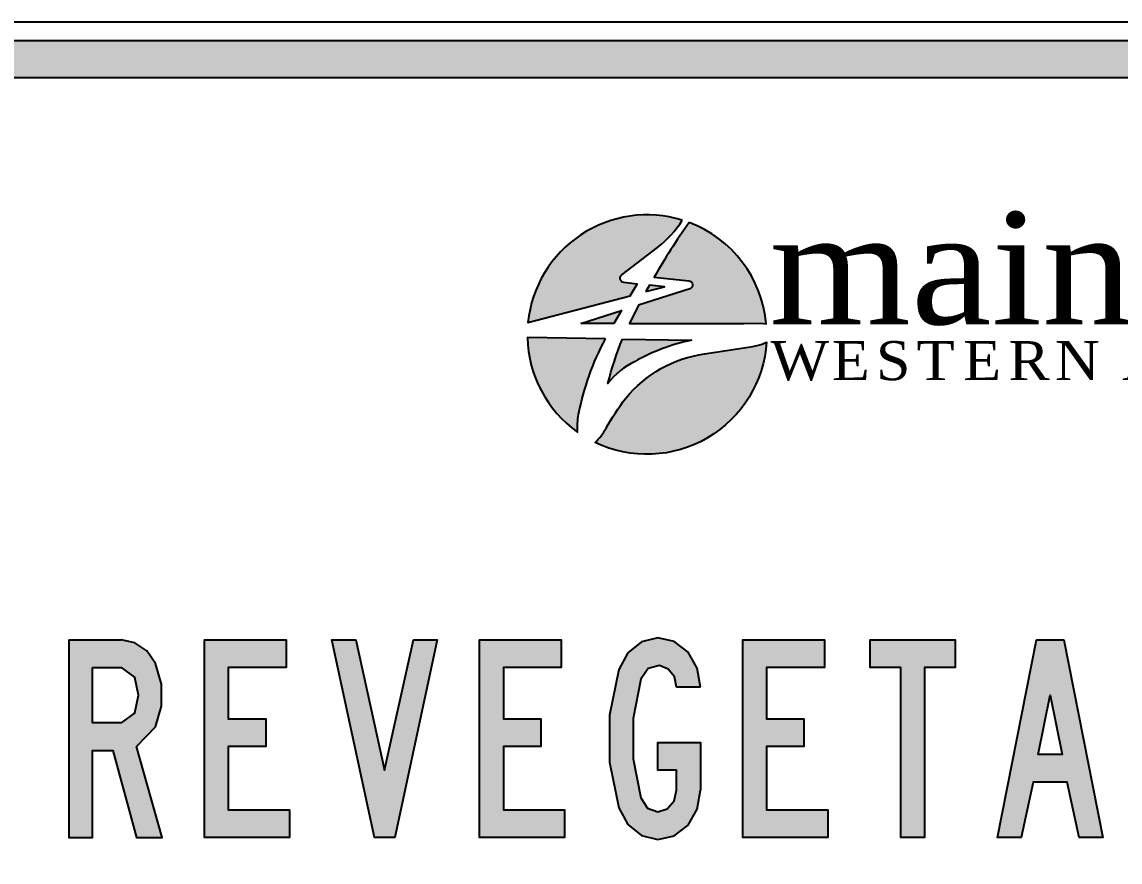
# Model space of a CAD drawing. Header units: millimetres. Extents: x 83 to 303, y 129 to 265.
# Drawn here: x 163.1 to 252, y 196.6 to 264.6 of the extents above; entities that cross this region are included whole.
import ezdxf

# ---------------------------------------------------------------- set-up
doc = ezdxf.new("R2010")
doc.units = ezdxf.units.MM
for name, color, linetype in [('L18', 4, 'Continuous'), ('L25', 1, 'Continuous'), ('L35', 3, 'Continuous'), ('TBLK18', 4, 'Continuous')]:
    doc.layers.add(name, color=color, linetype=linetype)
doc.styles.add('ROMAN', font='TIMES.TTF')

# ---------------------------------------------------------------- blocks, each defined once
blk = doc.blocks.new('LOGO')
at = {"layer": 'TBLK18'}
h = blk.add_hatch(color=256, dxfattribs=at)
edge = h.paths.add_edge_path()
edge.add_arc((4.08137244687299, 3.978485320492297), 3.319740311132585, 244.2710141162279, 356.5542821742132, ccw=False)
edge.add_arc((1.547690693568256, 2.153098669639576), 1.59730429446042, 313.1558795123246, 331.0646081357236)
edge.add_arc((9.247054810818156, -2.133320570916567), 7.214832203669095, 142.9445716302525, 150.8565616609992, ccw=False)
edge.add_arc((6.158492934069955, 0.02199633874715801), 3.454111619343131, 97.99761436772042, 140.6038713467217, ccw=False)
edge.add_line((5.677915929042911, 3.442512794067994), (7.013508972367504, 3.651926511088234))
edge.add_line((7.013508972367504, 3.651926511088234), (7.248199334223273, 3.698577606077365))
edge.add_line((7.248199334223273, 3.698577606077365), (7.373776955545793, 3.760003766362658))
edge.add_line((7.373776955545793, 3.760003766362658), (7.395111291678973, 3.77895937786181))
edge = h.paths.add_edge_path()
edge.add_line((3.398378653565487, 3.850794532614529), (5.313075864478833, 3.820254135646394))
edge.add_arc((6.395827114315409, -1.452688447275222), 5.382961429530287, 101.6038743093726, 119.4650002517167)
edge.add_arc((4.669963484219522, 1.335629116740137), 2.110431782712224, 115.9039413267376, 142.5276838666491)
edge.add_arc((12.25375316586093, 0.2680588506812285), 9.55267777744072, 157.9725717107198, 165.7494585008955, ccw=False)
h.paths.add_polyline_path([(4.04752799509879, 5.168663287121817), (4.565346591594505, 5.304686152968387), (4.146965484575446, 5.344514666257112)], flags=17)
edge = h.paths.add_edge_path()
edge.add_arc((22.03633718809652, -4.729278999589667), 20.52932186880637, 144.8616855669272, 149.8904327052451)
edge.add_line((4.277084637612404, 5.569361941873183), (5.240872040304907, 5.470953353222583))
edge.add_arc((5.229070788565252, 5.355375049350727), 0.1161792316574609, -72.43402750837708, 84.16995513600028, ccw=False)
edge.add_line((5.264134115781474, 5.244613246579902), (3.847232327237521, 4.79607151285785))
edge.add_line((3.847232327237521, 4.79607151285785), (3.599358371092023, 4.288150808522317))
edge.add_line((3.599358371092023, 4.288150808522317), (6.765395612725911, 4.288150808522303))
edge.add_line((6.765395612725911, 4.288150808522303), (7.225060902101973, 4.29164687324888))
edge.add_line((7.225060902101973, 4.29164687324888), (7.38802007820891, 4.273031030933481))
edge.add_arc((4.081372446873104, 3.978485320492666), 3.319740311132451, 5.09029186978414, 69.42248339928305)
h.paths.add_polyline_path([(2.242757870781475, 4.288150808522303), (3.373297784366287, 4.646040351030706), (3.161606835488556, 4.288150808522317)])
edge = h.paths.add_edge_path()
edge.add_line((2.926901431836484, 3.858314834744249), (0.7627372385585431, 3.892834357303826))
edge.add_arc((4.081372446872933, 3.978485320492524), 3.319740311132641, 181.4784238697927, 234.5138459358571)
edge.add_arc((4.533041101326091, 1.385665193835905), 2.381354209299404, 170.8864170595089, 182.6547323051178, ccw=False)
edge.add_arc((9.680855820934084, 0.276366495175921), 7.645014963840632, 152.0608320308438, 168.7880661711795, ccw=False)
edge = h.paths.add_edge_path()
edge.add_arc((4.081372446873047, 3.978485320492538), 3.319740311132603, 72.86062074355443, 174.2711353060112)
edge.add_line((0.7782128841535609, 4.309865218153874), (3.61526423158557, 5.055114340999381))
edge.add_line((3.61526423158557, 5.055114340999381), (3.807818950311855, 5.380651736708117))
edge.add_line((3.807818950311855, 5.380651736708117), (3.43618526129336, 5.423664311413447))
edge.add_arc((3.449542582383174, 5.539073131881452), 0.1161792316574378, 127.45537385829499, 263.39800857842727, ccw=False)
edge.add_line((3.378888958397908, 5.631299371565504), (4.373542406854256, 6.393293691010072))
edge.add_arc((2.388845904854179, 8.880541979514845), 3.182047179681858, 308.5880708552227, 327.0713233710611)
for points in [[(5.059690521881294, 7.150798274390837, 0.4738221082160481), (0.7782128841535609, 4.309865218153874), (3.61526423158557, 5.055114340999381), (3.807818950311855, 5.380651736708117), (3.43618526129336, 5.423664311413447, -0.6741443966541011), (3.378888958397908, 5.631299371565504), (4.373542406854256, 6.393293691010072, 0.08082370949450712), (5.059690521882146, 7.150798274391462, 0.08082370949450712)], [(5.248175858259174, 7.086417998742903, 0.02194557074047774), (4.277084637612404, 5.569361941873183), (5.240872040304907, 5.470953353222583, -0.8141568920974709), (5.264134115781474, 5.244613246579902), (3.847232327237521, 4.79607151285785), (3.599358371092023, 4.288150808522317), (6.765395612725911, 4.288150808522303), (7.225060902101973, 4.29164687324888), (7.38802007820891, 4.273031030933481, 0.2883146768243815), (5.248175858258833, 7.086417998743016, 0.2883146768243815)], [(2.926901431836484, 3.858314834744249), (0.7627372385585431, 3.892834357303826, 0.2356318768874746), (2.154242607544177, 1.275367432621621, -0.05139414063702304), (2.181748429020161, 1.762852997600049, -0.07311620385961971), (2.926901431836484, 3.858314834744263)], [(7.395111291678973, 3.77895937786181, -0.5332958979779331), (2.640223769664544, 0.9878723024742584, 0.0783010061314301), (2.945596839007067, 1.380286003046876, -0.034536290402125), (3.489236787731272, 2.21424602893174, -0.1880765559254618), (5.677915929042911, 3.442512794067994), (7.013508972367504, 3.651926511088234), (7.248199334223273, 3.698577606077365), (7.373776955545793, 3.760003766362658), (7.395111291678973, 3.77895937786181)], [(3.398378653565487, 3.850794532614529), (5.313075864478833, 3.820254135646394, 0.07809203019320078), (3.74799251639655, 3.23402102674541, 0.1166933903536242), (2.995024817073954, 2.619569446655277, -0.03394610012678864)]]:
    blk.add_lwpolyline(points, format="xyb", close=True, dxfattribs=at)
for points in [[(4.04752799509879, 5.168663287121817), (4.565346591594505, 5.304686152968387), (4.146965484575446, 5.344514666257112)], [(2.242757870781475, 4.288150808522303), (3.373297784366287, 4.646040351030706), (3.161606835488556, 4.288150808522317)]]:
    blk.add_lwpolyline(points, close=True, dxfattribs=at)
at = {"layer": 'TBLK18', "style": 'ROMAN'}
for s, height, width, p in [('mainroads', 3.119157371570907, 1.07, (7.479762808175792, 4.266793641769397)), ('W', 1.083298210351677, 1.05, (7.505910904859149, 2.715053977748042)), ('E', 1.083298210351677, 1.05, (9.208644172791821, 2.715053977748042)), ('S', 1.083298210351677, 1.05, (10.43156911921125, 2.715053977748042)), ('T', 1.083298210351677, 1.05, (11.56087415258941, 2.715053977748042)), ('E', 1.083298210351677, 1.05, (12.85108907304249, 2.715053977748042)), ('R', 1.083298210351677, 1.05, (14.10619666537588, 2.715053977748042)), ('N', 1.083298210351677, 1.05, (15.393486903623, 2.715053977748042)), ('A', 1.083298210351677, 1.05, (17.25731835245648, 2.715053977748042)), ('U', 1.083298210351677, 1.05, (18.53558608536815, 2.715053977748042)), ('S', 1.083298210351677, 1.05, (19.85793240016125, 2.715053977748042)), ('T', 1.083298210351677, 1.05, (20.98971199322665, 2.715053977748042)), ('R', 1.083298210351677, 1.05, (22.28806031562436, 2.715053977748042)), ('A', 1.083298210351677, 1.05, (23.46715179638551, 2.715053977748042)), ('L', 1.083298210351677, 1.05, (24.71235892163946, 2.715053977748042)), ('I', 1.083298210351677, 1.05, (26.01817660385024, 2.715053977748042)), ('A', 1.083298210351677, 1.05, (26.66282001450014, 2.715053977748042))]:
    blk.add_text(s, height=height, dxfattribs=dict(at, width=width)).set_placement(p)

msp = doc.modelspace()

# ---------------------------------------------------------------- hatches: boundary and pattern name
at = {"layer": 'L25'}
h = msp.add_hatch(color=256, dxfattribs=at)
edge = h.paths.add_edge_path(flags=16)
edge.add_line((87.54263046863777, 154.6176129990078), (87.54263046863784, 254.6176129990077))
edge.add_arc((93.04263046863785, 254.6176129990077), 5.500000000000014, 90.00000000000023, 180, ccw=False)
edge.add_line((93.04263046863784, 260.1176129990077), (293.0426304686379, 260.1176129990077))
edge.add_arc((293.0426304686378, 254.6176129990076), 5.500000000000114, 6.252776074688882e-13, 89.99999999999937, ccw=False)
edge.add_line((298.5426304686379, 254.6176129990076), (298.5426304686377, 154.6176129990077))
edge.add_arc((293.0426304686376, 154.6176129990077), 5.500000000000057, 270.0000000000006, 359.9999999999997, ccw=False)
edge.add_line((293.0426304686377, 149.1176129990077), (93.04263046863775, 149.1176129990078))
edge.add_arc((93.04263046863777, 154.6176129990078), 5.500000000000028, 180, 269.9999999999999, ccw=False)
edge = h.paths.add_edge_path()
edge.add_line((84.54263046863777, 154.6176129990078), (84.54263046863784, 254.6176129990077))
edge.add_arc((93.04263046863784, 254.6176129990077), 8.5, 90, 180, ccw=False)
edge.add_line((93.04263046863784, 263.1176129990077), (293.0426304686379, 263.1176129990077))
edge.add_arc((293.0426304686379, 254.6176129990077), 8.5, -2.2737367544323206e-13, 90, ccw=False)
edge.add_line((301.5426304686379, 254.6176129990077), (301.5426304686377, 154.6176129990077))
edge.add_arc((293.0426304686377, 154.6176129990077), 8.5, -90, 0, ccw=False)
edge.add_line((293.0426304686377, 146.1176129990077), (93.04263046863775, 146.1176129990078))
edge.add_arc((93.04263046863775, 154.6176129990077), 8.499999999999972, 179.9999999999998, 270, ccw=False)
h = msp.add_hatch(color=256, dxfattribs=at)
h.paths.add_polyline_path([(256.5062221667501, 198.6294333015835), (256.5062221667501, 212.3856355232646), (254.0360457804451, 212.3856355232646), (254.0360457804451, 214.6312504199055), (260.9032810127535, 214.6312504199055), (260.9032810127535, 212.3856355232646), (258.4331046264485, 212.3856355232646), (258.4331046264485, 198.6294333015835)])
h.paths.add_polyline_path([(247.2992010905224, 205.3517901534635), (245.3795625498454, 205.3517901534635), (246.3357598606732, 210.1472645456451)], flags=16)
h.paths.add_polyline_path([(242.0763354760768, 198.6294333015835), (245.2419280884384, 214.6312504199055), (247.4368355519294, 214.6312504199055), (250.5951842452695, 198.6294333015835), (248.6755457045926, 198.6294333015835), (247.7121044747434, 203.1061752568226), (244.9666591656243, 203.1061752568226), (244.0032179357752, 198.6294333015835)])
h.paths.add_polyline_path([(234.2456590139193, 198.6294333015835), (234.2456590139193, 212.3856355232646), (231.7754826276143, 212.3856355232646), (231.7754826276143, 214.6312504199055), (238.6427178599226, 214.6312504199055), (238.6427178599226, 212.3856355232646), (236.1725414736176, 212.3856355232646), (236.1725414736176, 198.6294333015835)])
h.paths.add_polyline_path([(221.4673858601302, 198.6294333015835), (221.4673858601302, 214.6312504199055), (228.066596088646, 214.6312504199055), (228.066596088646, 212.3856355232646), (223.3942683198286, 212.3856355232646), (223.3942683198286, 208.2276260049682), (226.4149825517617, 208.2276260049682), (226.4149825517617, 205.9892550273487), (223.3942683198286, 205.9892550273487), (223.3942683198286, 200.8678042792031), (228.3346210924387, 200.8678042792031), (228.3346210924387, 198.6294333015835)])
h.paths.add_polyline_path([(200.1702639371485, 198.6294333015835), (200.1702639371485, 214.6312504199055), (206.7622302466429, 214.6312504199055), (206.7622302466429, 212.3856355232646), (202.0899024778255, 212.3856355232646), (202.0899024778255, 208.2276260049682), (205.11786062878, 208.2276260049682), (205.11786062878, 205.9892550273487), (202.0899024778255, 205.9892550273487), (202.0899024778255, 200.8678042792031), (207.0374991694569, 200.8678042792031), (207.0374991694569, 198.6294333015835)])
h.paths.add_polyline_path([(191.6514151679559, 198.6294333015835), (188.2105536327802, 214.6312504199055), (190.1374360924786, 214.6312504199055), (192.477221936398, 204.0696164866717), (194.809763861296, 214.6312504199055), (196.7366463209944, 214.6312504199055), (193.2957847858187, 198.6294333015835)])
h.paths.add_polyline_path([(177.9097007843177, 198.6294333015835), (177.9097007843177, 214.6312504199055), (184.501667093812, 214.6312504199055), (184.501667093812, 212.3856355232646), (179.8293393249946, 212.3856355232646), (179.8293393249946, 208.2276260049682), (182.8572974759491, 208.2276260049682), (182.8572974759491, 205.9892550273487), (179.8293393249946, 205.9892550273487), (179.8293393249946, 200.8678042792031), (184.776936016626, 200.8678042792031), (184.776936016626, 198.6294333015835)])
h.paths.add_polyline_path([(280.8313022406865, 198.6294333015835), (280.8313022406865, 214.6312504199055), (282.7509407813633, 214.6312504199055), (286.3221928589246, 205.3517901534635), (286.3221928589246, 214.6312504199055), (288.2490753186229, 214.6312504199055), (288.2490753186229, 198.6294333015835), (286.7350962431456, 198.6294333015835), (282.7509407813633, 209.1910672348173), (282.7509407813633, 198.6294333015835)])
h.paths.add_polyline_path([(275.1955332420198, 202.0702948367592), (275.6301683833052, 205.0910090686923), (275.6301683833052, 208.1624307337754), (275.1955332420198, 211.1903888847299), (274.7898737768202, 212.0089517341506), (274.0872136317422, 212.4870503895645), (273.2758947013429, 212.4870503895645), (272.5732345562649, 212.0089517341506), (272.1748190100867, 211.1903888847299), (271.73293994978, 208.1624307337754), (271.73293994978, 205.0910090686923), (272.1748190100867, 202.0702948367592), (272.5732345562649, 201.244488068317), (273.2758947013429, 200.7736333319246), (274.0872136317422, 200.7736333319246), (274.7898737768202, 201.244488068317)], flags=16)
h.paths.add_polyline_path([(276.9775373212897, 201.3459029346169), (277.5498069239821, 204.8447158219639), (277.5498069239821, 208.4087239805037), (276.9775373212897, 211.9075368678507), (276.4125116376188, 213.2114422917067), (275.4780460838553, 214.1893713595988), (274.3117751214063, 214.7109335291412), (273.0585771307002, 214.7109335291412), (271.8850622492298, 214.1893713595988), (270.9505966954663, 213.2114422917067), (270.3855710117954, 211.9075368678507), (269.813301409103, 208.4087239805037), (269.813301409103, 204.8447158219639), (270.3855710117954, 201.3459029346169), (270.9505966954663, 200.0492414297823), (271.8850622492298, 199.0640684428689), (273.0585771307002, 198.5425062733265), (274.3117751214063, 198.5425062733265), (275.4780460838553, 199.0640684428689), (276.4125116376188, 200.0492414297823)])
h.paths.add_polyline_path([(264.3368986289078, 198.6294333015835), (264.3368986289078, 214.6312504199055), (266.263781088606, 214.6312504199055), (266.263781088606, 198.6294333015835)])
h.paths.add_polyline_path([(172.2739317856511, 208.7057246603821), (171.1728560943949, 207.9088935680256), (168.8403141694968, 207.9088935680256), (168.8403141694968, 212.3856355232646), (171.1728560943949, 212.3856355232646), (172.2739317856511, 211.5888044309081), (172.5564446274865, 210.1472645456451)], flags=16)
h.paths.add_polyline_path([(166.9134317097985, 214.6312504199055), (166.9134317097985, 198.6294333015835), (168.8403141694968, 198.6294333015835), (168.8403141694968, 205.6705225904061), (170.4846837873597, 205.6705225904061), (172.4115662470581, 198.6294333015835), (174.4760831681635, 198.6294333015835), (172.4115662470581, 205.9892550273487), (173.9255453225354, 207.590161131083), (174.4181318159921, 209.2635064250316), (174.4181318159921, 211.0310226662586), (173.9255453225354, 212.7043679602072), (173.2301290964788, 213.7257605422277), (172.2739317856511, 214.3922010921986), (171.1728560943949, 214.6312504199055)])
h.paths.add_polyline_path([(218.0337682439761, 210.7847294195303), (216.1068857842777, 210.7847294195303), (215.9257878087422, 211.6250240260152), (215.4332013152854, 212.2624888999004), (214.7377850892289, 212.5450017417359), (213.8105634544868, 212.2914645759861), (213.2238060137516, 211.4294382124368), (212.5863411398664, 208.2566016810539), (212.5863411398664, 204.9968381214138), (213.2238060137516, 201.8312455090523), (213.7526121023155, 201.0126826596315), (214.6001506278219, 200.7084380607318), (215.3535182060498, 200.9474873884387), (215.9040560516779, 201.5921961813453), (216.1068857842777, 202.4687103829374), (216.1068857842777, 204.0696164866717), (214.6001506278219, 204.0696164866717), (214.6001506278219, 206.3079874642912), (218.0337682439761, 206.3079874642912), (218.0337682439761, 202.4687103829374), (217.7729871592049, 200.9329995503959), (217.0341074190198, 199.6363380455612), (215.9112999706993, 198.7670677629906), (214.6001506278219, 198.4700670831122), (213.2672695278801, 198.7815556010334), (212.1517059985811, 199.6870454787112), (211.4345580154603, 201.0271704976743), (210.6667025991895, 204.7288131176212), (210.6667025991895, 208.5318706038679), (211.4345580154603, 212.2262693047933), (212.1517059985811, 213.5663943237564), (213.2672695278801, 214.4718842014342), (214.6001506278219, 214.7906166383768), (215.9112999706993, 214.4863720394771), (217.0341074190198, 213.6243456759278), (217.7729871592049, 212.3204402520718)])

# ---------------------------------------------------------------- linework, layer by layer
at = {"layer": 'L18'}
for points in [[(84.54263046863777, 154.6176129990078), (84.54263046863784, 254.6176129990077, -0.4142135623730951), (93.04263046863784, 263.1176129990077), (293.0426304686379, 263.1176129990077, -0.414213562373098), (301.5426304686379, 254.6176129990077), (301.5426304686377, 154.6176129990077, -0.4142135623730951), (293.0426304686377, 146.1176129990077), (93.04263046863775, 146.1176129990078, -0.4142135623730951)], [(87.54263046863777, 154.6176129990078), (87.54263046863784, 254.6176129990077, -0.4142135623730935), (93.04263046863784, 260.1176129990077), (293.0426304686379, 260.1176129990077, -0.414213562373089), (298.5426304686379, 254.6176129990076), (298.5426304686377, 154.6176129990077, -0.4142135623730905), (293.0426304686377, 149.1176129990077), (93.04263046863775, 149.1176129990078, -0.4142135623730943)]]:
    msp.add_lwpolyline(points, format="xyb", close=True, dxfattribs=at)
for points in [[(166.9134317097985, 214.6312504199055), (166.9134317097985, 198.6294333015835), (168.8403141694968, 198.6294333015835), (168.8403141694968, 205.6705225904061), (170.4846837873597, 205.6705225904061), (172.4115662470581, 198.6294333015835), (174.4760831681635, 198.6294333015835), (172.4115662470581, 205.9892550273487)], [(166.9134317097985, 214.6312504199055), (171.1728560943949, 214.6312504199055)], [(173.9255453225354, 212.7043679602072), (173.2301290964788, 213.7257605422277), (172.2739317856511, 214.3922010921986), (171.1728560943949, 214.6312504199055)], [(177.9097007843177, 198.6294333015835), (177.9097007843177, 214.6312504199055), (184.501667093812, 214.6312504199055), (184.501667093812, 212.3856355232646), (179.8293393249946, 212.3856355232646), (179.8293393249946, 208.2276260049682), (182.8572974759491, 208.2276260049682), (182.8572974759491, 205.9892550273487), (179.8293393249946, 205.9892550273487), (179.8293393249946, 200.8678042792031), (184.776936016626, 200.8678042792031), (184.776936016626, 198.6294333015835), (177.9097007843177, 198.6294333015835), (177.9097007843177, 198.6294333015835)], [(191.6514151679559, 198.6294333015835), (188.2105536327802, 214.6312504199055), (190.1374360924786, 214.6312504199055), (192.477221936398, 204.0696164866717), (194.809763861296, 214.6312504199055), (196.7366463209944, 214.6312504199055), (193.2957847858187, 198.6294333015835), (191.6514151679559, 198.6294333015835), (191.6514151679559, 198.6294333015835)], [(200.1702639371485, 198.6294333015835), (200.1702639371485, 214.6312504199055), (206.7622302466429, 214.6312504199055), (206.7622302466429, 212.3856355232646), (202.0899024778255, 212.3856355232646), (202.0899024778255, 208.2276260049682), (205.11786062878, 208.2276260049682), (205.11786062878, 205.9892550273487), (202.0899024778255, 205.9892550273487), (202.0899024778255, 200.8678042792031), (207.0374991694569, 200.8678042792031), (207.0374991694569, 198.6294333015835), (200.1702639371485, 198.6294333015835), (200.1702639371485, 198.6294333015835)], [(214.6001506278219, 214.7906166383768), (213.2672695278801, 214.4718842014342), (212.1517059985811, 213.5663943237564), (211.4345580154603, 212.2262693047933)], [(218.0337682439761, 210.7847294195303), (217.7729871592049, 212.3204402520718), (217.0341074190198, 213.6243456759278), (215.9112999706993, 214.4863720394771), (214.6001506278219, 214.7906166383768)], [(221.4673858601302, 198.6294333015835), (221.4673858601302, 214.6312504199055), (228.066596088646, 214.6312504199055), (228.066596088646, 212.3856355232646), (223.3942683198286, 212.3856355232646), (223.3942683198286, 208.2276260049682), (226.4149825517617, 208.2276260049682), (226.4149825517617, 205.9892550273487), (223.3942683198286, 205.9892550273487), (223.3942683198286, 200.8678042792031), (228.3346210924387, 200.8678042792031), (228.3346210924387, 198.6294333015835), (221.4673858601302, 198.6294333015835), (221.4673858601302, 198.6294333015835)], [(234.2456590139193, 198.6294333015835), (234.2456590139193, 212.3856355232646), (231.7754826276143, 212.3856355232646), (231.7754826276143, 214.6312504199055), (238.6427178599226, 214.6312504199055), (238.6427178599226, 212.3856355232646), (236.1725414736176, 212.3856355232646), (236.1725414736176, 198.6294333015835), (234.2456590139193, 198.6294333015835), (234.2456590139193, 198.6294333015835)], [(242.0763354760768, 198.6294333015835), (245.2419280884384, 214.6312504199055), (247.4368355519294, 214.6312504199055), (250.5951842452695, 198.6294333015835), (248.6755457045926, 198.6294333015835), (247.7121044747434, 203.1061752568226), (244.9666591656243, 203.1061752568226), (244.0032179357752, 198.6294333015835), (242.0763354760768, 198.6294333015835), (242.0763354760768, 198.6294333015835)], [(168.8403141694968, 212.3856355232646), (171.1728560943949, 212.3856355232646), (172.2739317856511, 211.5888044309081)], [(172.2739317856511, 208.7057246603821), (171.1728560943949, 207.9088935680256), (168.8403141694968, 207.9088935680256), (168.8403141694968, 212.3856355232646)], [(173.9255453225354, 207.590161131083), (174.4181318159921, 209.2635064250316), (174.4181318159921, 211.0310226662586), (173.9255453225354, 212.7043679602072)], [(218.0337682439761, 210.7847294195303), (216.1068857842777, 210.7847294195303), (215.9257878087422, 211.6250240260152), (215.4332013152854, 212.2624888999004), (214.7377850892289, 212.5450017417359), (213.8105634544868, 212.2914645759861), (213.2238060137516, 211.4294382124368), (212.5863411398664, 208.2566016810539), (212.5863411398664, 204.9968381214138), (213.2238060137516, 201.8312455090523), (213.7526121023155, 201.0126826596315), (214.6001506278219, 200.7084380607318), (215.3535182060498, 200.9474873884387), (215.9040560516779, 201.5921961813453), (216.1068857842777, 202.4687103829374)], [(172.2739317856511, 208.7057246603821), (172.5564446274865, 210.1472645456451), (172.2739317856511, 211.5888044309081)], [(211.4345580154603, 212.2262693047933), (210.6667025991895, 208.5318706038679), (210.6667025991895, 204.7288131176212), (211.4345580154603, 201.0271704976743)], [(247.2992010905224, 205.3517901534635), (245.3795625498454, 205.3517901534635), (246.3357598606732, 210.1472645456451), (247.2992010905224, 205.3517901534635), (247.2992010905224, 205.3517901534635)], [(172.4115662470581, 205.9892550273487), (173.9255453225354, 207.590161131083)], [(216.1068857842777, 202.4687103829374), (216.1068857842777, 204.0696164866717), (214.6001506278219, 204.0696164866717), (214.6001506278219, 206.3079874642912), (218.0337682439761, 206.3079874642912), (218.0337682439761, 202.4687103829374)], [(214.6001506278219, 198.4700670831122), (215.9112999706993, 198.7670677629906), (217.0341074190198, 199.6363380455612), (217.7729871592049, 200.9329995503959), (218.0337682439761, 202.4687103829374)], [(211.4345580154603, 201.0271704976743), (212.1517059985811, 199.6870454787112), (213.2672695278801, 198.7815556010334), (214.6001506278219, 198.4700670831122)]]:
    msp.add_lwpolyline(points, dxfattribs=at)
at = {"layer": 'L35'}
msp.add_lwpolyline([(83.04263046863777, 154.6176129990078), (83.04263046863784, 254.6176129990077, -0.4142135623730948), (93.04263046863784, 264.6176129990077), (293.0426304686379, 264.6176129990077, -0.4142135623730955), (303.0426304686379, 254.6176129990077), (303.0426304686377, 154.6176129990077, -0.4142135623730945), (293.0426304686377, 144.6176129990077), (93.04263046863777, 144.6176129990078, -0.4142135623730953)], format="xyb", close=True, dxfattribs=at)

# ---------------------------------------------------------------- block references
at = {"layer": 'TBLK18', "xscale": 2.917736056733508, "yscale": 2.917736056733508, "zscale": 2.917736056733508}
msp.add_blockref('LOGO', (201.8071084451907, 227.7151396834725), dxfattribs=at)

doc.saveas('drawing.dxf')
